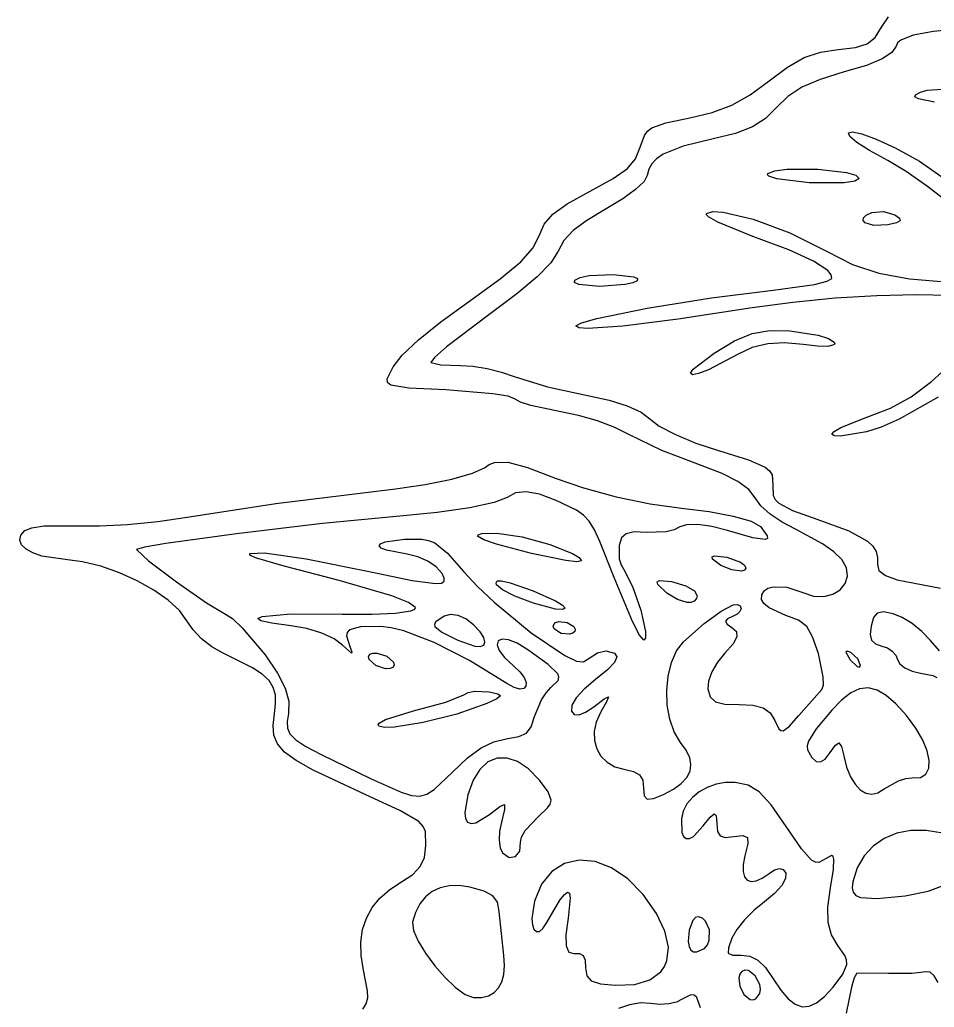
# Model space of a CAD drawing. Extents: x 9 to 1857, y 16 to 982.
# Drawn here: x 1248.8 to 1350.3, y 344.2 to 453.8 of the extents above; entities that cross this region are included whole.
import ezdxf

# ---------------------------------------------------------------- set-up
doc = ezdxf.new("R2010")
doc.units = 0

msp = doc.modelspace()

# ---------------------------------------------------------------- linework, layer by layer
at = {"layer": 'Layer 1'}
for p, q in [((1344.4096, 452.95264), (1345.214341, 454.125562)), ((1343.724514, 451.831476), (1344.4096, 452.95264)), ((1353.4122, 452.82198), (1350.182033, 452.489074)), ((1342.845188, 451.124119), (1343.724514, 451.831476)), ((1346.562623, 451.527469), (1346.198231, 451.211787)), ((1347.922338, 452.063814), (1346.562623, 451.527469)), ((1350.182033, 452.489074), (1347.922338, 452.063814)), ((1337.634728, 450.200023), (1339.607, 450.49124)), ((1339.607, 450.49124), (1341.547417, 450.715672)), ((1341.547417, 450.715672), (1342.845188, 451.124119)), ((1346.0324, 450.86131), (1345.586284, 450.148569)), ((1346.198231, 451.211787), (1346.0324, 450.86131)), ((1333.988047, 448.540209), (1335.8247, 449.578333)), ((1335.8247, 449.578333), (1337.634728, 450.200023)), ((1344.500325, 449.441765), (1342.745403, 448.726313)), ((1345.586284, 450.148569), (1344.500325, 449.441765)), ((1331.9359, 446.99969), (1333.988047, 448.540209)), ((1342.745403, 448.726313), (1340.2924, 447.98763)), ((1337.613633, 447.169095), (1335.574513, 446.296611)), ((1340.2924, 447.98763), (1337.613633, 447.169095)), ((1329.845825, 445.451625), (1331.9359, 446.99969)), ((1335.574513, 446.296611), (1334.012636, 445.285207)), ((1348.747708, 445.758121), (1349.493208, 445.96078)), ((1349.493208, 445.96078), (1351.201387, 446.085756)), ((1327.796475, 444.303774), (1329.845825, 445.451625)), ((1334.012636, 445.285207), (1332.7656, 444.04991)), ((1348.130472, 445.224246), (1348.181, 445.45846)), ((1348.5168, 444.992263), (1348.130472, 445.224246)), ((1348.181, 445.45846), (1348.747708, 445.758121)), ((1348.181, 445.45846), (1348.181, 445.45846)), ((1350.3193, 444.64212), (1348.5168, 444.992263)), ((1325.618238, 443.476906), (1327.796475, 444.303774)), ((1332.7656, 444.04991), (1331.541209, 442.819333)), ((1320.482438, 442.344757), (1323.1415, 442.89179)), ((1323.1415, 442.89179), (1325.618238, 443.476906)), ((1331.541209, 442.819333), (1330.09075, 441.891478)), ((1318.459828, 441.412116), (1318.93645, 441.775778)), ((1318.93645, 441.775778), (1320.482438, 442.344757)), ((1330.09075, 441.891478), (1328.221866, 441.170799)), ((1317.6345, 439.66393), (1318.116238, 440.957839)), ((1318.116238, 440.957839), (1318.459828, 441.412116)), ((1325.7422, 440.56175), (1322.403106, 439.746131)), ((1328.221866, 441.170799), (1325.7422, 440.56175)), ((1340.772588, 441.231669), (1341.21497, 441.331495)), ((1340.924444, 440.836482), (1340.772588, 441.231669)), ((1341.687095, 440.174152), (1340.924444, 440.836482)), ((1341.21497, 441.331495), (1342.235036, 441.107746)), ((1342.235036, 441.107746), (1343.816231, 440.532207)), ((1343.816231, 440.532207), (1345.942, 439.57666)), ((1317.125769, 438.362321), (1317.6345, 439.66393)), ((1322.403106, 439.746131), (1320.18605, 438.86066)), ((1343.077096, 439.272892), (1341.687095, 440.174152)), ((1345.942, 439.57666), (1348.641733, 438.077725)), ((1316.227, 437.28363), (1317.125769, 438.362321)), ((1319.444321, 438.361739), (1318.918344, 437.809364)), ((1320.18605, 438.86066), (1319.444321, 438.361739)), ((1345.111, 438.16092), (1343.077096, 439.272892)), ((1314.643406, 436.167177), (1316.227, 437.28363)), ((1318.918344, 437.809364), (1318.586532, 437.19154)), ((1333.901355, 437.193093), (1337.343612, 437.196625)), ((1337.343612, 437.196625), (1340.550164, 436.828532)), ((1347.145312, 436.960702), (1345.111, 438.16092)), ((1348.641733, 438.077725), (1351.488438, 436.111239)), ((1312.0802, 434.75228), (1314.643406, 436.167177)), ((1318.4273, 436.49627), (1318.060769, 435.819684)), ((1318.586532, 437.19154), (1318.4273, 436.49627)), ((1331.756014, 436.579833), (1331.8188, 436.73046)), ((1331.912425, 436.426663), (1331.756014, 436.579833)), ((1331.8188, 436.73046), (1332.590401, 437.024631)), ((1331.8188, 436.73046), (1331.8188, 436.73046)), ((1332.80765, 436.129724), (1331.912425, 436.426663)), ((1332.590401, 437.024631), (1333.901355, 437.193093)), ((1336.4014, 435.69263), (1332.80765, 436.129724)), ((1340.550164, 436.828532), (1341.566485, 436.532462)), ((1341.9256, 436.17629), (1341.466136, 435.889329)), ((1341.566485, 436.532462), (1341.9256, 436.17629)), ((1349.546016, 435.298571), (1347.145312, 436.960702)), ((1318.060769, 435.819684), (1317.13005, 434.940659)), ((1340.271512, 435.702481), (1336.4014, 435.69263)), ((1341.466136, 435.889329), (1340.271512, 435.702481)), ((1354.65185, 431.263564), (1349.546016, 435.298571)), ((1309.533678, 433.344165), (1312.0802, 434.75228)), ((1315.706206, 433.916739), (1313.8603, 432.80547)), ((1317.13005, 434.940659), (1315.706206, 433.916739)), ((1307.929175, 432.215813), (1309.533678, 433.344165)), ((1306.982684, 431.119534), (1307.929175, 432.215813)), ((1313.8603, 432.80547), (1311.732081, 431.527627)), ((1324.991937, 432.131677), (1324.9994, 432.27626)), ((1325.211942, 431.917251), (1324.991937, 432.131677)), ((1324.9994, 432.27626), (1325.697974, 432.495368)), ((1326.250188, 431.32039), (1325.211942, 431.917251)), ((1325.697974, 432.495368), (1326.855502, 432.445229)), ((1326.855502, 432.445229), (1330.181913, 431.651904)), ((1342.403577, 431.525147), (1342.435994, 431.812956)), ((1342.435994, 431.812956), (1342.735608, 432.105957)), ((1342.735608, 432.105957), (1343.3345, 432.37976)), ((1343.3345, 432.37976), (1344.639362, 432.491081)), ((1343.3345, 432.37976), (1343.3345, 432.37976)), ((1344.639362, 432.491081), (1345.9083, 432.12859)), ((1345.9083, 432.12859), (1346.435425, 431.764517)), ((1346.435425, 431.764517), (1346.5007, 431.486201)), ((1306.4102, 429.80764), (1306.982684, 431.119534)), ((1311.732081, 431.527627), (1310.207575, 430.384778)), ((1330.1304, 429.74532), (1326.250188, 431.32039)), ((1330.181913, 431.651904), (1334.247617, 430.125669)), ((1342.606275, 431.266914), (1342.403577, 431.525147)), ((1343.588694, 430.936727), (1342.606275, 431.266914)), ((1345.1266, 431.01749), (1343.588694, 430.936727)), ((1346.07435, 431.251305), (1345.1266, 431.01749)), ((1346.5007, 431.486201), (1346.07435, 431.251305)), ((1305.725978, 428.421002), (1306.4102, 429.80764)), ((1310.207575, 430.384778), (1309.173831, 429.277602)), ((1334.120491, 428.252473), (1330.1304, 429.74532)), ((1334.247617, 430.125669), (1338.3216, 428.09591)), ((1309.173831, 429.277602), (1308.5179, 428.10678)), ((1304.387175, 426.922163), (1305.725978, 428.421002)), ((1308.5179, 428.10678), (1307.716794, 426.822902)), ((1336.877075, 426.995755), (1334.120491, 428.252473)), ((1338.3216, 428.09591), (1341.214961, 426.625815)), ((1302.101534, 425.038352), (1304.387175, 426.922163)), ((1307.716794, 426.822902), (1306.217625, 425.26188)), ((1338.458297, 425.944229), (1336.877075, 426.995755)), ((1341.214961, 426.625815), (1344.110788, 425.651211)), ((1306.217625, 425.26188), (1303.945394, 423.354741)), ((1310.37, 424.905), (1310.962386, 425.179336)), ((1310.962386, 425.179336), (1311.964562, 425.388575)), ((1311.964562, 425.388575), (1314.638, 425.52979)), ((1314.638, 425.52979), (1316.94675, 425.268307)), ((1316.94675, 425.268307), (1317.355606, 425.055223)), ((1338.826317, 425.485746), (1338.458297, 425.944229)), ((1338.9223, 425.06696), (1338.826317, 425.485746)), ((1344.110788, 425.651211), (1347.514945, 425.045181)), ((1298.5768, 422.4968), (1302.101534, 425.038352)), ((1310.331159, 424.624014), (1310.37, 424.90502)), ((1310.836275, 424.396619), (1310.331159, 424.624014)), ((1310.37, 424.90502), (1310.37, 424.905)), ((1313.1177, 424.19577), (1310.836275, 424.396619)), ((1315.952, 424.395417), (1313.1177, 424.19577)), ((1316.828906, 424.593043), (1315.952, 424.395417)), ((1317.30655, 424.821556), (1316.828906, 424.593043)), ((1317.355606, 425.055223), (1317.30655, 424.821556)), ((1332.4006, 423.78126), (1336.980738, 424.414345)), ((1336.980738, 424.414345), (1338.388342, 424.759304)), ((1338.388342, 424.759304), (1338.9223, 425.06696)), ((1347.514945, 425.045181), (1351.9333, 424.68081)), ((1303.945394, 423.354741), (1300.8251, 421.03251)), ((1325.544458, 422.930033), (1332.4006, 423.78126)), ((1343.905943, 423.155344), (1339.262172, 422.874322)), ((1348.247325, 423.266001), (1343.905943, 423.155344)), ((1352.039511, 423.204792), (1348.247325, 423.266001)), ((1295.520234, 420.268286), (1298.5768, 422.4968)), ((1318.417088, 421.767068), (1325.544458, 422.930033)), ((1334.562821, 422.424434), (1330.0547, 421.80718)), ((1339.262172, 422.874322), (1334.562821, 422.424434)), ((1300.8251, 421.03251), (1296.135375, 417.480906)), ((1312.808148, 420.617335), (1318.417088, 421.767068)), ((1330.0547, 421.80718), (1321.870095, 420.563863)), ((1293.039125, 418.263464), (1295.520234, 420.268286)), ((1310.5073, 419.80581), (1311.132359, 420.148986)), ((1310.82977, 419.602378), (1310.5073, 419.80581)), ((1311.132359, 420.148986), (1312.808148, 420.617335)), ((1315.703638, 419.797393), (1311.825861, 419.535473)), ((1321.870095, 420.563863), (1315.703638, 419.797393)), ((1311.825861, 419.535473), (1310.82977, 419.602378)), ((1328.109725, 418.146812), (1330.066475, 418.961992)), ((1330.066475, 418.961992), (1332.009237, 419.311149)), ((1332.009237, 419.311149), (1334.2349, 419.28293)), ((1334.2349, 419.28293), (1337.396425, 418.78126)), ((1337.396425, 418.78126), (1338.538025, 418.411491)), ((1291.234178, 416.569252), (1293.039125, 418.263464)), ((1296.135375, 417.480906), (1294.788716, 416.30394)), ((1325.8421, 416.77696), (1328.109725, 418.146812)), ((1331.78885, 417.831159), (1330.081862, 417.415101)), ((1333.659112, 417.940412), (1331.78885, 417.831159)), ((1335.7153, 417.74619), (1333.659112, 417.940412)), ((1337.300447, 417.557765), (1335.7153, 417.74619)), ((1338.48035, 417.546165), (1337.300447, 417.557765)), ((1339.141628, 417.702475), (1338.48035, 417.546165)), ((1338.538025, 418.411491), (1339.1709, 418.01778)), ((1339.242351, 417.840811), (1339.141628, 417.702475)), ((1339.1709, 418.01778), (1339.242351, 417.840811)), ((1290.2061, 415.27257), (1291.234178, 416.569252)), ((1323.535252, 415.009783), (1325.8421, 416.77691)), ((1328.5155, 416.68891), (1325.206967, 414.954745)), ((1325.8421, 416.77691), (1325.8421, 416.77696)), ((1330.081862, 417.415101), (1328.5155, 416.68891)), ((1294.788716, 416.30394), (1294.3891, 415.757)), ((1294.3891, 415.757), (1295.5036, 415.48058)), ((1295.5036, 415.48058), (1297.6921, 415.40909)), ((1297.6921, 415.40909), (1299.076434, 415.336375)), ((1299.076434, 415.336375), (1300.66265, 415.083414)), ((1349.972958, 413.650459), (1352.6204, 416.05954)), ((1289.568981, 413.947476), (1290.2061, 415.27257)), ((1300.66265, 415.083414), (1302.255016, 414.690005)), ((1302.255016, 414.690005), (1303.6578, 414.19595)), ((1303.6578, 414.19595), (1307.3466, 413.03661)), ((1323.230319, 414.559052), (1323.535252, 415.009783)), ((1323.435212, 414.398715), (1323.230319, 414.559052)), ((1324.108054, 414.530153), (1323.435212, 414.398715)), ((1325.206967, 414.954745), (1324.108054, 414.530153)), ((1289.603873, 413.530998), (1289.568981, 413.947476)), ((1289.965775, 413.238469), (1289.603873, 413.530998)), ((1291.944731, 412.90497), (1289.965775, 413.238469)), ((1347.702513, 411.94638), (1349.972958, 413.650459)), ((1296.0541, 412.7064), (1291.944731, 412.90497)), ((1301.265913, 412.29433), (1296.0541, 412.7064)), ((1302.981358, 412.003132), (1301.265913, 412.29433)), ((1303.7658, 411.69923), (1302.981358, 412.003132)), ((1307.3466, 413.03661), (1311.9852, 412.0573)), ((1311.9852, 412.0573), (1314.200605, 411.589361)), ((1304.340188, 411.363448), (1303.7658, 411.69923)), ((1305.483825, 410.985483), (1304.340188, 411.363448)), ((1308.816, 410.28819), (1305.483825, 410.985483)), ((1314.200605, 411.589361), (1316.184063, 410.9593)), ((1316.184063, 410.9593), (1317.751514, 410.237199)), ((1345.433886, 410.703738), (1347.702513, 411.94638)), ((1350.6968, 411.898735), (1346.375241, 409.459609)), ((1310.800322, 409.87825), (1308.816, 410.28819)), ((1312.890075, 409.268896), (1310.800322, 409.87825)), ((1317.751514, 410.237199), (1318.7189, 409.49314)), ((1342.7919, 409.67897), (1345.433886, 410.703738)), ((1314.836691, 408.542394), (1312.890075, 409.268896)), ((1318.7189, 409.49314), (1319.758875, 408.686005)), ((1339.890353, 408.532626), (1342.7919, 409.67897)), ((1346.375241, 409.459609), (1344.394181, 408.570444)), ((1316.3916, 407.78101), (1314.836691, 408.542394)), ((1320.0494, 406.001754), (1316.3916, 407.78101)), ((1319.758875, 408.686005), (1321.541725, 407.754704)), ((1321.541725, 407.754704), (1323.817513, 406.814491)), ((1338.916775, 407.790575), (1339.162421, 408.102824)), ((1339.153707, 407.612361), (1338.916775, 407.790575)), ((1339.873509, 407.584662), (1339.153707, 407.612361)), ((1339.162421, 408.102824), (1339.890353, 408.532626)), ((1342.7629, 408.04673), (1339.873509, 407.584662)), ((1344.394181, 408.570444), (1342.7629, 408.04673)), ((1323.817513, 406.814491), (1326.3363, 405.98062)), ((1324.4989, 404.28192), (1320.0494, 406.001754)), ((1326.3363, 405.98062), (1329.675902, 404.951593)), ((1300.3394, 404.07594), (1300.865575, 404.433837)), ((1300.865575, 404.433837), (1301.449256, 404.658669)), ((1301.449256, 404.658669), (1302.941875, 404.686496)), ((1302.941875, 404.686496), (1305.122731, 404.114138)), ((1329.675902, 404.951593), (1331.517613, 404.143314)), ((1296.737925, 402.806601), (1299.035603, 403.45639)), ((1299.035603, 403.45639), (1300.3394, 404.07594)), ((1305.122731, 404.114138), (1308.2973, 402.89631)), ((1326.731103, 403.433665), (1324.4989, 404.28192)), ((1328.466, 402.551596), (1326.731103, 403.433665)), ((1331.517613, 404.143314), (1332.00459, 403.740317)), ((1332.00459, 403.740317), (1332.270492, 403.29454)), ((1332.270492, 403.29454), (1332.3436, 402.14403)), ((1290.4579, 401.72489), (1293.770609, 402.203719)), ((1293.770609, 402.203719), (1296.737925, 402.806601)), ((1308.2973, 402.89631), (1311.334998, 401.836652)), ((1329.690297, 401.64376), (1328.466, 402.551596)), ((1332.3436, 402.14403), (1332.388794, 400.99427)), ((1277.199237, 400.109536), (1290.4579, 401.72489)), ((1303.809355, 401.298745), (1302.8691, 400.78774)), ((1304.975387, 401.414811), (1303.809355, 401.298745)), ((1306.445377, 401.130965), (1304.975387, 401.414811)), ((1308.2975, 400.44223), (1306.445377, 401.130965)), ((1311.334998, 401.836652), (1314.975387, 400.860571)), ((1330.3907, 400.7182), (1329.690297, 401.64376)), ((1267.3461, 398.57345), (1277.199237, 400.109536)), ((1301.437572, 400.215768), (1298.7116, 399.628881)), ((1302.8691, 400.78774), (1301.437572, 400.215768)), ((1310.559936, 399.375791), (1308.2975, 400.44223)), ((1314.975387, 400.860571), (1318.761108, 400.076462)), ((1318.761108, 400.076462), (1322.2348, 399.59272)), ((1331.014955, 399.8517), (1330.3907, 400.7182)), ((1332.388794, 400.99427), (1332.6073, 400.549778)), ((1332.6073, 400.549778), (1333.013475, 400.148973)), ((1333.013475, 400.148973), (1334.560019, 399.348709)), ((1295.082553, 399.096034), (1290.9418, 398.68618)), ((1298.7116, 399.628881), (1295.082553, 399.096034)), ((1311.339157, 398.825196), (1310.559936, 399.375791)), ((1322.2348, 399.59272), (1325.299662, 399.209744)), ((1325.299662, 399.209744), (1327.971975, 398.699973)), ((1332.055487, 398.924866), (1331.014955, 399.8517)), ((1333.388502, 398.032579), (1332.055487, 398.924866)), ((1334.560019, 399.348709), (1337.3708, 398.33405)), ((1257.623358, 397.622514), (1260.737712, 397.789704)), ((1260.737712, 397.789704), (1264.111811, 398.116829)), ((1264.111811, 398.116829), (1267.3461, 398.57345)), ((1282.391148, 397.871952), (1272.815762, 396.74891)), ((1290.9418, 398.68618), (1282.391148, 397.871952)), ((1311.984237, 398.129379), (1311.339157, 398.825196)), ((1312.570569, 397.188108), (1311.984237, 398.129379)), ((1322.780402, 397.758891), (1322.0373, 397.52105)), ((1324.024287, 397.760965), (1322.780402, 397.758891)), ((1325.595605, 397.540709), (1324.024287, 397.760965)), ((1327.971975, 398.699973), (1329.96445, 398.129905)), ((1329.96445, 398.129905), (1330.9898, 397.56604)), ((1334.8902, 397.26972), (1333.388502, 398.032579)), ((1337.3708, 398.33405), (1340.797322, 397.056999)), ((1248.87323, 396.585263), (1249.3248, 397.11755)), ((1249.3248, 397.11755), (1250.099556, 397.419011)), ((1250.099556, 397.419011), (1251.459575, 397.619079)), ((1251.459575, 397.619079), (1255.1683, 397.6457)), ((1255.1683, 397.6457), (1257.623358, 397.622514)), ((1272.815762, 396.74891), (1265.000945, 395.669765)), ((1299.638978, 396.641701), (1300.059075, 396.765185)), ((1300.059075, 396.765185), (1301.7283, 396.82304)), ((1301.7283, 396.82304), (1304.521873, 396.405235)), ((1301.7283, 396.82304), (1301.7283, 396.82304)), ((1313.173545, 395.901155), (1312.570569, 397.188108)), ((1316.097287, 396.760398), (1315.577664, 396.283253)), ((1316.969167, 396.948668), (1316.097287, 396.760398)), ((1318.3015, 396.89979), (1316.969167, 396.948668)), ((1320.504987, 396.97834), (1318.3015, 396.89979)), ((1321.41633, 397.201869), (1320.504987, 396.97834)), ((1322.0373, 397.52105), (1321.41633, 397.201869)), ((1327.321, 397.11156), (1325.595605, 397.540709)), ((1330.121975, 396.312267), (1327.321, 397.11156)), ((1330.9898, 397.56604), (1331.733137, 396.511851)), ((1337.885887, 395.636919), (1334.8902, 397.26972)), ((1340.797322, 397.056999), (1342.850425, 395.941796)), ((1248.766148, 396.050142), (1248.87323, 396.585263)), ((1248.975996, 395.532), (1248.766148, 396.050142)), ((1265.000945, 395.669765), (1262.624157, 395.256877)), ((1288.645825, 395.397461), (1288.792357, 395.628375)), ((1288.792357, 395.628375), (1289.313687, 395.837735)), ((1289.313687, 395.837735), (1291.4883, 396.1472)), ((1291.4883, 396.1472), (1293.398653, 396.165992)), ((1293.398653, 396.165992), (1294.151875, 396.019261)), ((1294.151875, 396.019261), (1294.842975, 395.728608)), ((1294.842975, 395.728608), (1296.256359, 394.596022)), ((1299.5888, 396.4706), (1299.638978, 396.641701)), ((1300.278716, 396.088095), (1299.5888, 396.4706)), ((1301.669998, 395.602116), (1300.278716, 396.088095)), ((1305.582313, 394.55046), (1301.669998, 395.602116)), ((1304.521873, 396.405235), (1307.617913, 395.554984)), ((1314.731, 391.88928), (1313.173545, 395.901155)), ((1315.577664, 396.283253), (1315.3021, 395.46551)), ((1331.518275, 396.103145), (1330.121975, 396.312267)), ((1331.759434, 396.228541), (1331.518275, 396.103145)), ((1331.733137, 396.511851), (1331.759434, 396.228541)), ((1339.138439, 394.728192), (1337.885887, 395.636919)), ((1342.850425, 395.941796), (1343.450392, 395.37794)), ((1249.475212, 395.05065), (1248.975996, 395.532)), ((1250.23624, 394.625907), (1249.475212, 395.05065)), ((1251.23152, 394.277583), (1250.23624, 394.625907)), ((1262.624157, 395.256877), (1261.732, 394.98723)), ((1261.732, 394.98723), (1263.056444, 393.738699)), ((1274.295428, 394.548898), (1275.9328, 394.62955)), ((1274.305407, 394.374442), (1274.295428, 394.548898)), ((1275.9328, 394.62955), (1280.5571, 393.984971)), ((1288.872202, 395.156139), (1288.645825, 395.397461)), ((1289.4696, 394.915557), (1288.872202, 395.156139)), ((1291.7699, 394.4812), (1289.4696, 394.915557)), ((1292.959244, 394.20548), (1291.7699, 394.4812)), ((1296.256359, 394.596022), (1298.0739, 392.52921)), ((1309.377045, 393.777069), (1305.582313, 394.55046)), ((1307.617913, 395.554984), (1310.113445, 394.568845)), ((1310.113445, 394.568845), (1310.853843, 394.117493)), ((1315.3021, 395.46551), (1315.32095, 393.980759)), ((1340.0037, 393.90511), (1339.138439, 394.728192)), ((1343.450392, 395.37794), (1343.813141, 394.774208)), ((1343.813141, 394.774208), (1343.97405, 394.103821)), ((1253.8146, 393.88945), (1251.23152, 394.277583)), ((1255.729111, 393.651659), (1253.8146, 393.88945)), ((1257.762169, 393.14727), (1255.729111, 393.651659)), ((1263.056444, 393.738699), (1266.148825, 391.402884)), ((1274.9206, 394.091148), (1274.305407, 394.374442)), ((1278.124947, 393.139788), (1274.9206, 394.091148)), ((1280.5571, 393.984971), (1287.7413, 392.5373)), ((1294.0707, 393.716169), (1292.959244, 394.20548)), ((1295.001631, 393.070308), (1294.0707, 393.716169)), ((1310.621351, 393.638922), (1309.377045, 393.777069)), ((1311.1055, 393.74338), (1310.621351, 393.638922)), ((1310.853843, 394.117493), (1311.1055, 393.74338)), ((1315.32095, 393.980759), (1315.515962, 393.300393)), ((1325.608591, 394.187764), (1325.891, 394.306775)), ((1325.6613, 393.94878), (1325.608591, 394.187764)), ((1326.588383, 393.225896), (1325.6613, 393.94878)), ((1325.891, 394.306775), (1327.2523, 394.15744)), ((1327.2523, 394.15747), (1328.763263, 393.58952)), ((1327.2523, 394.15744), (1327.2523, 394.15747)), ((1328.763263, 393.58952), (1329.207733, 393.255392)), ((1340.548593, 392.96015), (1340.0037, 393.90511)), ((1343.97405, 394.103821), (1343.9685, 393.34)), ((1259.822198, 392.422313), (1257.762169, 393.14727)), ((1261.817625, 391.522819), (1259.822198, 392.422313)), ((1284.2251, 391.57831), (1278.124947, 393.139788)), ((1287.7413, 392.5373), (1292.32082, 391.568792)), ((1295.6494, 392.32494), (1295.001631, 393.070308)), ((1295.888858, 391.82528), (1295.6494, 392.32494)), ((1298.0739, 392.52921), (1299.568256, 390.899431)), ((1315.515962, 393.300393), (1315.8123, 392.7789)), ((1315.8123, 392.7789), (1316.793937, 390.916171)), ((1327.799238, 392.738734), (1326.588383, 393.225896)), ((1328.864048, 392.604662), (1327.799238, 392.738734)), ((1329.20737, 392.706713), (1328.864048, 392.604662)), ((1329.353, 392.94105), (1329.20737, 392.706713)), ((1329.207733, 393.255392), (1329.353, 392.94105)), ((1340.660637, 392.048332), (1340.548593, 392.96015)), ((1343.9685, 393.34), (1344.145013, 392.66256)), ((1344.145013, 392.66256), (1344.852375, 392.109345)), ((1263.656873, 390.494817), (1261.817625, 391.522819)), ((1266.148825, 391.402884), (1269.498719, 389.073495)), ((1290.056525, 389.864795), (1284.2251, 391.57831)), ((1292.32082, 391.568792), (1294.900062, 391.217684)), ((1294.900062, 391.217684), (1295.56393, 391.270316)), ((1295.56393, 391.270316), (1295.876948, 391.473293)), ((1295.876948, 391.473293), (1295.888858, 391.82528)), ((1301.641679, 391.310378), (1301.7793, 391.51649)), ((1301.688898, 391.073778), (1301.641679, 391.310378)), ((1301.7793, 391.51649), (1302.258435, 391.539463)), ((1301.7793, 391.51649), (1301.7793, 391.51649)), ((1302.258435, 391.539463), (1303.188683, 391.319298)), ((1303.188683, 391.319298), (1305.763913, 390.406484)), ((1316.770187, 387.000224), (1314.731, 391.88928)), ((1319.52095, 391.414096), (1319.778725, 391.573076)), ((1319.6066, 391.12557), (1319.52095, 391.414096)), ((1319.778725, 391.573076), (1321.1252, 391.45869)), ((1321.1252, 391.45869), (1321.1252, 391.45867)), ((1321.1252, 391.45867), (1322.691897, 390.978764)), ((1339.832425, 390.53454), (1340.401395, 391.22226)), ((1340.401395, 391.22226), (1340.660637, 392.048332)), ((1344.852375, 392.109345), (1346.145825, 391.652452)), ((1346.145825, 391.652452), (1348.0806, 391.26398)), ((1348.0806, 391.26398), (1350.961197, 390.731151)), ((1265.248369, 389.384338), (1263.656873, 390.494817)), ((1299.568256, 390.899431), (1301.414027, 389.14845)), ((1302.334913, 390.510926), (1301.688898, 391.073778)), ((1303.711445, 389.831556), (1302.334913, 390.510926)), ((1305.763913, 390.406484), (1308.227786, 389.291902)), ((1316.793937, 390.916171), (1317.6951, 388.268436)), ((1320.594025, 390.174782), (1319.6066, 391.12557)), ((1321.76475, 389.469501), (1320.594025, 390.174782)), ((1322.691897, 390.978764), (1323.653025, 390.43476)), ((1323.653025, 390.43476), (1323.975191, 389.855866)), ((1331.143311, 389.991463), (1331.389006, 390.405276)), ((1331.389006, 390.405276), (1331.81743, 390.699937)), ((1331.81743, 390.699937), (1332.399725, 390.870684)), ((1332.399725, 390.870684), (1333.910506, 390.821387)), ((1333.910506, 390.821387), (1335.6905, 390.21929)), ((1335.6905, 390.21929), (1336.882766, 389.827547)), ((1339.01529, 390.037778), (1339.832425, 390.53454)), ((1266.500536, 388.237413), (1265.248369, 389.384338)), ((1269.498719, 389.073495), (1271.5957, 387.84424)), ((1291.917906, 389.118048), (1290.056525, 389.864795)), ((1292.7054, 388.57599), (1291.917906, 389.118048)), ((1301.414027, 389.14845), (1305.550512, 385.742251)), ((1305.8126, 389.03929), (1303.711445, 389.831556)), ((1308.253513, 388.390453), (1305.8126, 389.03929)), ((1308.227786, 389.291902), (1309.018838, 388.819529)), ((1322.861, 389.128685), (1321.76475, 389.469501)), ((1323.300642, 389.132125), (1322.861, 389.128685)), ((1323.625, 389.27129), (1323.300642, 389.132125)), ((1323.886227, 389.562462), (1323.625, 389.27129)), ((1323.975191, 389.855866), (1323.886227, 389.562462)), ((1331.1092, 389.46326), (1331.143311, 389.991463)), ((1331.365128, 389.014341), (1331.1092, 389.46326)), ((1331.95955, 388.528074), (1331.365128, 389.014341)), ((1336.882766, 389.827547), (1338.01155, 389.784578)), ((1338.01155, 389.784578), (1339.01529, 390.037778)), ((1267.3218, 387.10007), (1266.500536, 388.237413)), ((1287.840309, 387.819951), (1290.470125, 387.9526)), ((1290.470125, 387.9526), (1292.180928, 388.212674)), ((1292.180928, 388.212674), (1292.608163, 388.382939)), ((1292.608163, 388.382939), (1292.7054, 388.57599)), ((1309.009583, 388.337445), (1308.253513, 388.390453)), ((1309.3031, 388.48941), (1309.009583, 388.337445)), ((1309.018838, 388.819529), (1309.3031, 388.48941)), ((1317.6951, 388.268436), (1318.210687, 385.913091)), ((1324.742089, 386.801285), (1326.614887, 388.179281)), ((1326.614887, 388.179281), (1327.973467, 388.845567)), ((1327.973467, 388.845567), (1328.431416, 388.893781)), ((1328.713387, 388.116971), (1328.386302, 387.81773)), ((1328.431416, 388.893781), (1328.7266, 388.74242)), ((1328.83608, 388.437934), (1328.713387, 388.116971)), ((1328.7266, 388.74242), (1328.83608, 388.437934)), ((1333.8095, 387.67784), (1331.95955, 388.528074)), ((1343.940713, 387.956558), (1343.528595, 387.45395)), ((1344.632223, 388.068982), (1343.940713, 387.956558)), ((1345.7324, 387.86325), (1344.632223, 388.068982)), ((1267.999758, 386.095771), (1267.3218, 387.10007)), ((1271.5957, 387.84424), (1272.370078, 387.348137)), ((1272.370078, 387.348137), (1273.458125, 386.329315)), ((1275.211948, 387.355903), (1275.6884, 387.575051)), ((1275.545862, 387.101519), (1275.211948, 387.355903)), ((1276.747095, 386.824918), (1275.545862, 387.101519)), ((1275.6884, 387.575051), (1278.844587, 387.855565)), ((1278.8726, 386.53912), (1276.747095, 386.824918)), ((1278.844587, 387.855565), (1284.5588, 387.83891)), ((1284.5588, 387.83891), (1287.840309, 387.819951)), ((1294.963164, 386.994752), (1294.797358, 386.73406)), ((1295.8744, 387.59741), (1294.963164, 386.994752)), ((1296.595584, 387.797403), (1295.8744, 387.59741)), ((1297.4204, 387.691489), (1296.595584, 387.797403)), ((1298.290366, 387.296935), (1297.4204, 387.691489)), ((1299.147, 386.63101), (1298.290366, 387.296935)), ((1308.033775, 386.698334), (1308.248619, 386.898214)), ((1308.248619, 386.898214), (1308.6189, 387.01213)), ((1308.6189, 387.01213), (1309.5492, 386.909005)), ((1308.6189, 387.01213), (1308.6189, 387.01213)), ((1309.5492, 386.909005), (1310.2794, 386.45167)), ((1317.553836, 385.497614), (1316.770187, 387.000224)), ((1322.4463, 384.7693), (1324.742089, 386.801285)), ((1327.319416, 387.31979), (1327.11775, 387.037851)), ((1327.11775, 387.037851), (1327.276759, 386.720402)), ((1327.8826, 387.57841), (1327.319416, 387.31979)), ((1328.386302, 387.81773), (1327.8826, 387.57841)), ((1335.2122, 387.152439), (1333.8095, 387.67784)), ((1336.12425, 386.457103), (1335.2122, 387.152439)), ((1343.528595, 387.45395), (1343.2666, 386.48913)), ((1346.708645, 387.465151), (1345.7324, 387.86325)), ((1347.809663, 386.775001), (1346.708645, 387.465151)), ((1268.954962, 385.102303), (1267.999758, 386.095771)), ((1273.458125, 386.329315), (1275.9975, 383.31763)), ((1280.625945, 386.227964), (1278.8726, 386.53912)), ((1282.290687, 385.721963), (1280.625945, 386.227964)), ((1283.678811, 385.091127), (1282.290687, 385.721963)), ((1285.101943, 385.80979), (1285.038814, 385.415005)), ((1285.364912, 386.096711), (1285.101943, 385.80979)), ((1286.580455, 386.404799), (1285.364912, 386.096711)), ((1288.8656, 386.45494), (1286.580455, 386.404799)), ((1290.00257, 386.324255), (1288.8656, 386.45494)), ((1291.388362, 385.971405), (1290.00257, 386.324255)), ((1294.75765, 384.666508), (1291.388362, 385.971405)), ((1294.797358, 386.73406), (1294.841762, 386.470299)), ((1294.841762, 386.470299), (1295.612205, 385.843086)), ((1295.612205, 385.843086), (1297.3765, 384.93215)), ((1299.859162, 385.862034), (1299.147, 386.63101)), ((1300.274809, 385.223488), (1299.859162, 385.862034)), ((1305.550512, 385.742251), (1309.264767, 383.229357)), ((1307.990194, 386.440657), (1308.033775, 386.698334)), ((1308.1337, 386.15335), (1307.990194, 386.440657)), ((1308.86395, 385.696025), (1308.1337, 386.15335)), ((1309.7943, 385.59291), (1308.86395, 385.696025)), ((1310.164552, 385.706827), (1309.7943, 385.59291)), ((1310.379413, 385.906708), (1310.164552, 385.706827)), ((1310.2794, 386.45167), (1310.422992, 386.164379)), ((1310.422992, 386.164379), (1310.379413, 385.906708)), ((1318.210687, 385.913091), (1318.228547, 385.18175)), ((1327.276759, 386.720402), (1327.7956, 386.35525)), ((1327.7956, 386.35525), (1328.318144, 385.894493)), ((1328.318144, 385.894493), (1328.375275, 385.308889)), ((1336.781075, 385.316308), (1336.12425, 386.457103)), ((1343.2666, 386.48913), (1343.177189, 385.575945)), ((1348.900498, 385.889816), (1347.809663, 386.775001)), ((1349.8462, 384.90661), (1348.900498, 385.889816)), ((1270.078261, 384.218248), (1268.954962, 385.102303)), ((1284.6023, 384.40547), (1283.678811, 385.091127)), ((1285.038814, 385.415005), (1285.422, 384.24401)), ((1298.675937, 382.674839), (1294.75765, 384.666508)), ((1297.3765, 384.93215), (1299.270328, 384.259648)), ((1297.3765, 384.93215), (1297.3765, 384.93215)), ((1300.408846, 384.729676), (1300.274809, 385.223488)), ((1300.276175, 384.394897), (1300.408846, 384.729676)), ((1301.8843, 384.855359), (1301.766208, 384.429923)), ((1302.313473, 385.046835), (1301.8843, 384.855359)), ((1303.023659, 384.970458), (1302.313473, 385.046835)), ((1303.984791, 384.592334), (1303.023659, 384.970458)), ((1318.0356, 384.92753), (1317.553836, 385.497614)), ((1318.228547, 385.18175), (1318.0356, 384.92753)), ((1321.668886, 383.762899), (1322.4463, 384.7693)), ((1328.375275, 385.308889), (1327.948094, 384.528687)), ((1337.4181, 383.45453), (1336.781075, 385.316308)), ((1343.177189, 385.575945), (1343.329213, 384.937584)), ((1343.329213, 384.937584), (1343.74938, 384.524895)), ((1350.877152, 383.763279), (1349.8462, 384.90661)), ((1271.2605, 383.54219), (1270.078261, 384.218248)), ((1274.586386, 381.876217), (1271.2605, 383.54219)), ((1285.589537, 383.499744), (1284.6023, 384.40547)), ((1285.422, 384.24401), (1285.64727, 383.666183)), ((1285.64727, 383.666183), (1285.589537, 383.499744)), ((1287.6144, 383.37399), (1287.953555, 383.513318)), ((1287.953555, 383.513318), (1288.425113, 383.51833)), ((1288.425113, 383.51833), (1289.5158, 383.15426)), ((1299.270328, 384.259648), (1299.891701, 384.233454)), ((1299.891701, 384.233454), (1300.276175, 384.394897)), ((1301.766208, 384.429923), (1301.989266, 383.804423)), ((1301.989266, 383.804423), (1302.58354, 383.01275)), ((1305.1668, 383.87857), (1303.984791, 384.592334)), ((1307.438798, 382.242652), (1305.1668, 383.87857)), ((1311.3382, 382.52851), (1312.9063, 383.52813)), ((1312.9063, 383.52813), (1313.8324, 383.769305)), ((1313.8324, 383.769305), (1314.7933, 383.51083)), ((1314.7933, 383.51083), (1315.047209, 383.097542)), ((1321.096697, 382.46477), (1321.668886, 383.762899)), ((1327.948094, 384.528687), (1327.0177, 383.48414)), ((1340.617917, 383.713879), (1340.472663, 383.627074)), ((1340.472663, 383.627074), (1340.9403, 382.77266)), ((1341.0143, 383.55646), (1340.617917, 383.713879)), ((1341.800862, 382.886481), (1341.0143, 383.55646)), ((1343.74938, 384.524895), (1344.4644, 384.28873)), ((1344.4644, 384.28873), (1345.082092, 384.081019)), ((1345.082092, 384.081019), (1345.612738, 383.732536)), ((1345.612738, 383.732536), (1345.999814, 383.29188)), ((1275.9975, 383.31763), (1277.38283, 381.289709)), ((1287.478767, 383.120072), (1287.6144, 383.37399)), ((1287.561488, 382.803049), (1287.478767, 383.120072)), ((1288.293, 382.14147), (1287.561488, 382.803049)), ((1287.6144, 383.37399), (1287.6144, 383.37399)), ((1289.5158, 383.15426), (1290.247313, 382.492681)), ((1290.247313, 382.492681), (1290.330033, 382.175658)), ((1302.8457, 380.13099), (1298.675937, 382.674839)), ((1302.58354, 383.01275), (1303.5791, 382.0888)), ((1309.264767, 383.229357), (1310.582748, 382.595006)), ((1310.582748, 382.595006), (1311.3382, 382.52851)), ((1314.786975, 382.479149), (1314.001103, 381.639526)), ((1315.047209, 383.097542), (1314.786975, 382.479149)), ((1320.732366, 380.96521), (1321.096697, 382.46477)), ((1326.219866, 382.515301), (1325.603025, 381.448001)), ((1327.0177, 383.48414), (1326.219866, 382.515301)), ((1337.964387, 380.869733), (1337.4181, 383.45453)), ((1340.9403, 382.77266), (1341.717962, 382.00958)), ((1342.0847, 382.15), (1341.800862, 382.886481)), ((1345.999814, 383.29188), (1346.1868, 382.80765)), ((1346.1868, 382.80765), (1346.440908, 382.31914)), ((1275.675768, 381.157136), (1274.586386, 381.876217)), ((1289.383688, 381.7774), (1288.293, 382.14147)), ((1289.855245, 381.782412), (1289.383688, 381.7774)), ((1290.1944, 381.92174), (1289.855245, 381.782412)), ((1290.330033, 382.175658), (1290.1944, 381.92174)), ((1303.5791, 382.0888), (1304.294748, 381.412963)), ((1304.294748, 381.412963), (1304.752533, 380.787686)), ((1308.487462, 381.222848), (1307.438798, 382.242652)), ((1314.001103, 381.639526), (1312.6781, 380.56255)), ((1325.603025, 381.448001), (1325.228247, 380.411783)), ((1341.717962, 382.00958), (1341.971348, 381.956624)), ((1341.971348, 381.956624), (1342.0844, 382.14998)), ((1342.0844, 382.14998), (1342.0847, 382.15)), ((1346.440908, 382.31914), (1347.010513, 381.866842)), ((1347.010513, 381.866842), (1347.811286, 381.501128)), ((1347.811286, 381.501128), (1348.7589, 381.27237)), ((1276.437537, 380.449743), (1275.675768, 381.157136)), ((1276.912765, 379.705847), (1276.437537, 380.449743)), ((1277.38283, 381.289709), (1278.245512, 379.612675)), ((1304.752533, 380.787686), (1304.966054, 380.249276)), ((1304.966054, 380.249276), (1304.948912, 379.83404)), ((1307.7357, 379.6946), (1308.51802, 380.484912)), ((1308.617178, 380.839536), (1308.487462, 381.222848)), ((1308.51802, 380.484912), (1308.617178, 380.839536)), ((1312.6781, 380.56255), (1311.40865, 379.506442)), ((1320.578525, 379.354519), (1320.732366, 380.96521)), ((1325.228247, 380.411783), (1325.1566, 379.53619)), ((1337.980305, 379.959006), (1337.964387, 380.869733)), ((1348.7589, 381.27237), (1350.113688, 381.005641)), ((1350.113688, 381.005641), (1350.547601, 380.802668)), ((1277.14252, 378.877262), (1276.912765, 379.705847)), ((1278.245512, 379.612675), (1278.634739, 378.163724)), ((1298.554625, 379.119666), (1299.242875, 379.267055)), ((1299.242875, 379.267055), (1300.8611, 379.21803)), ((1300.8611, 379.21803), (1301.826475, 378.994509)), ((1303.649501, 379.690453), (1302.8457, 380.13099)), ((1304.277036, 379.518321), (1303.649501, 379.690453)), ((1304.714706, 379.578286), (1304.277036, 379.518321)), ((1304.948912, 379.83404), (1304.714706, 379.578286)), ((1307.19518, 379.111404), (1307.7357, 379.6946)), ((1311.40865, 379.506442), (1310.5166, 378.545349)), ((1320.637806, 377.722994), (1320.578525, 379.354519)), ((1325.1566, 379.53619), (1325.416919, 378.638854)), ((1335.2328, 376.56899), (1337.8077, 379.47676)), ((1337.8077, 379.47676), (1337.980305, 379.959006)), ((1341.988136, 379.538365), (1341.006891, 379.091996)), ((1342.953975, 379.640855), (1341.988136, 379.538365)), ((1343.930305, 379.397587), (1342.953975, 379.640855)), ((1344.943022, 378.806684), (1343.930305, 379.397587)), ((1277.167875, 377.915799), (1277.14252, 378.877262)), ((1278.634739, 378.163724), (1278.5997, 376.82005)), ((1292.4629, 377.08551), (1296.068688, 378.054886)), ((1296.068688, 378.054886), (1298.0691, 378.87277)), ((1298.0691, 378.87277), (1298.554625, 379.119666)), ((1301.712275, 378.422341), (1300.5991, 377.90555)), ((1302.1158, 378.757304), (1301.712275, 378.422341)), ((1301.826475, 378.994509), (1302.1158, 378.757304)), ((1305.9186, 376.47178), (1306.672387, 378.309368)), ((1306.672387, 378.309368), (1307.19518, 379.111404)), ((1310.5166, 378.545349), (1310.035475, 377.722824)), ((1312.4776, 377.54549), (1313.64637, 378.440757)), ((1313.950773, 378.183141), (1313.2269, 376.91136)), ((1313.64637, 378.440757), (1314.114012, 378.673124)), ((1314.114012, 378.673124), (1313.950773, 378.183141)), ((1325.416919, 378.638854), (1325.9931, 378.093178)), ((1325.9931, 378.093178), (1327.015606, 377.833435)), ((1339.984344, 378.303625), (1338.8946, 377.17513)), ((1341.006891, 379.091996), (1339.984344, 378.303625)), ((1346.018021, 377.866267), (1344.943022, 378.806684)), ((1277.0299, 376.77327), (1277.167875, 377.915799)), ((1289.376388, 376.146503), (1292.4629, 377.08554)), ((1292.4629, 377.08554), (1292.4629, 377.08551)), ((1300.5991, 377.90555), (1297.276363, 376.740661)), ((1310.035475, 377.722824), (1309.9988, 377.08242)), ((1309.9988, 377.08242), (1310.314956, 376.700739)), ((1310.846025, 376.653033), (1311.573181, 376.935788)), ((1311.573181, 376.935788), (1312.4776, 377.54549)), ((1320.912841, 376.160934), (1320.637806, 377.722994)), ((1327.015606, 377.833435), (1328.6149, 377.7939)), ((1328.6149, 377.7939), (1330.153823, 377.734689)), ((1330.153823, 377.734689), (1331.275662, 377.445164)), ((1331.275662, 377.445164), (1332.05657, 376.891584)), ((1338.8946, 377.17513), (1337.179464, 375.114311)), ((1347.1812, 376.57446), (1346.018021, 377.866267)), ((1276.88385, 375.48693), (1277.0299, 376.77327)), ((1278.5997, 376.82005), (1278.464722, 375.92379)), ((1278.464722, 375.92379), (1278.480998, 375.194692)), ((1288.64548, 375.722138), (1289.376388, 376.146503)), ((1297.276363, 376.740661), (1293.5598, 375.806819)), ((1305.55092, 375.328182), (1305.9186, 376.47178)), ((1310.314956, 376.700739), (1310.846025, 376.653033)), ((1312.752824, 375.860391), (1312.536197, 374.815204)), ((1313.2269, 376.91136), (1312.752824, 375.860391)), ((1321.406261, 374.758636), (1320.912841, 376.160934)), ((1332.05657, 376.891584), (1332.5727, 376.04021)), ((1332.5727, 376.04021), (1333.027617, 375.121347)), ((1334.179214, 375.350269), (1335.2328, 376.56899)), ((1348.220479, 375.18366), (1347.1812, 376.57446)), ((1276.968316, 374.40059), (1276.88385, 375.48693)), ((1278.480998, 375.194692), (1278.756323, 374.54771)), ((1288.538226, 375.545419), (1288.64548, 375.722138)), ((1288.6241, 375.40155), (1288.538226, 375.545419)), ((1289.258433, 375.259965), (1288.6241, 375.40155)), ((1290.369138, 375.296342), (1289.258433, 375.259965)), ((1293.5598, 375.806819), (1290.369138, 375.296342)), ((1305.024737, 374.631656), (1305.55092, 375.328182)), ((1312.536197, 374.815204), (1312.562584, 373.810641)), ((1322.1207, 373.6064), (1321.406261, 374.758636)), ((1333.027617, 375.121347), (1333.251836, 374.913596)), ((1333.251836, 374.913596), (1333.503637, 374.879544)), ((1333.503637, 374.879544), (1334.179214, 375.350269)), ((1337.179464, 375.114311), (1336.321063, 373.746426)), ((1348.993816, 373.865003), (1348.220479, 375.18366)), ((1277.369042, 373.438151), (1276.968316, 374.40059)), ((1278.756323, 374.54771), (1279.398487, 373.897795)), ((1279.398487, 373.897795), (1280.515285, 373.159899)), ((1299.973662, 372.986106), (1301.372642, 373.677637)), ((1301.372642, 373.677637), (1302.7622, 374.00603)), ((1302.7622, 374.00603), (1304.156386, 374.238755)), ((1304.156386, 374.238755), (1305.024737, 374.631656)), ((1312.562584, 373.810641), (1312.81755, 372.881545)), ((1336.321063, 373.746426), (1336.174609, 373.230818)), ((1349.497494, 372.657447), (1348.993816, 373.865003)), ((1278.171775, 372.523516), (1277.369042, 373.438151)), ((1280.515285, 373.159899), (1282.214508, 372.248975)), ((1298.477652, 371.876955), (1299.973662, 372.986106)), ((1312.81755, 372.881545), (1313.28666, 372.062759)), ((1322.750339, 372.728517), (1322.1207, 373.6064)), ((1323.135709, 371.905387), (1322.750339, 372.728517)), ((1336.174609, 373.230818), (1336.196105, 372.778623)), ((1336.196105, 372.778623), (1336.6813, 371.91805)), ((1338.712, 372.4792), (1339.302934, 373.310336)), ((1339.302934, 373.310336), (1339.690375, 373.539264)), ((1339.690375, 373.539264), (1339.966853, 373.1426)), ((1339.966853, 373.1426), (1340.2249, 372.09696)), ((1349.7278, 371.59995), (1349.497494, 372.657447)), ((1279.462261, 371.580586), (1278.171775, 372.523516)), ((1281.326247, 370.533262), (1279.462261, 371.580586)), ((1282.214508, 372.248975), (1287.7914, 369.56785)), ((1296.797, 370.2957), (1298.477652, 371.876955)), ((1301.760838, 371.849194), (1300.742, 371.428227)), ((1302.868096, 371.864138), (1301.760838, 371.849194)), ((1304.036255, 371.467419), (1302.868096, 371.864138)), ((1305.237796, 370.653393), (1304.036255, 371.467419)), ((1313.28666, 372.062759), (1313.955478, 371.389126)), ((1323.275094, 371.131777), (1323.135709, 371.905387)), ((1336.6813, 371.91805), (1337.17577, 371.482937)), ((1337.17577, 371.482937), (1337.655288, 371.424857)), ((1337.655288, 371.424857), (1338.155486, 371.753662)), ((1338.155486, 371.753662), (1338.712, 372.4792)), ((1338.712, 372.4792), (1338.712, 372.4792)), ((1340.2249, 372.09696), (1340.552383, 370.844761)), ((1349.681018, 370.73147), (1349.7278, 371.59995)), ((1287.1177, 367.82104), (1281.326247, 370.533262)), ((1299.839102, 370.60688), (1299.079662, 369.390793)), ((1300.742, 371.428227), (1299.839102, 370.60688)), ((1306.4452, 369.41642), (1305.237796, 370.653393)), ((1313.955478, 371.389126), (1314.80957, 370.895489)), ((1314.80957, 370.895489), (1315.8345, 370.61669)), ((1315.8345, 370.61669), (1316.90902, 370.384229)), ((1316.90902, 370.384229), (1317.574613, 370.011958)), ((1322.809034, 369.71218), (1323.166775, 370.402453)), ((1323.166775, 370.402453), (1323.275094, 371.131777)), ((1340.552383, 370.844761), (1340.976755, 369.794905)), ((1349.353434, 370.090964), (1349.681018, 370.73147)), ((1287.7914, 369.56785), (1291.117606, 368.073697)), ((1294.776131, 368.369386), (1296.797, 370.2957)), ((1299.079662, 369.390793), (1298.4912, 367.78561)), ((1307.427833, 368.106641), (1306.4452, 369.41642)), ((1317.574613, 370.011958), (1317.913373, 369.421192)), ((1317.913373, 369.421192), (1318.0074, 368.53325)), ((1322.200153, 369.055724), (1322.809034, 369.71218)), ((1340.976755, 369.794905), (1341.482828, 368.959786)), ((1344.7071, 368.43907), (1346.300937, 369.352295)), ((1346.300937, 369.352295), (1347.129127, 369.597842)), ((1347.129127, 369.597842), (1347.841, 369.64971)), ((1347.841, 369.64971), (1348.741333, 369.717392)), ((1348.741333, 369.717392), (1349.353434, 370.090964)), ((1293.9719, 367.863641), (1294.776131, 368.369386)), ((1318.0074, 368.53325), (1318.094767, 367.679275)), ((1320.2221, 367.82333), (1321.338414, 368.427853)), ((1321.338414, 368.427853), (1322.200153, 369.055724)), ((1325.087685, 368.609562), (1324.199212, 368.116814)), ((1326.070052, 368.958256), (1325.087685, 368.609562)), ((1327.115271, 369.142064), (1326.070052, 368.958256)), ((1328.1923, 369.14015), (1327.115271, 369.142064)), ((1329.639084, 368.850994), (1328.1923, 369.14015)), ((1330.85965, 368.118728), (1329.639084, 368.850994)), ((1341.482828, 368.959786), (1342.055412, 368.351799)), ((1342.055412, 368.351799), (1342.679321, 367.983339)), ((1344.020353, 368.01458), (1344.7071, 368.43907)), ((1291.04187, 366.022966), (1287.1177, 367.82104)), ((1291.117606, 368.073697), (1292.248172, 367.724326)), ((1292.248172, 367.724326), (1293.164425, 367.651464)), ((1293.164425, 367.651464), (1293.9719, 367.863641)), ((1298.4912, 367.78561), (1298.15662, 365.805387)), ((1307.737388, 367.173288), (1307.427833, 368.106641)), ((1307.63667, 366.762644), (1307.737388, 367.173288)), ((1318.094767, 367.679275), (1318.424937, 367.298026)), ((1318.424937, 367.298026), (1319.100014, 367.356909)), ((1319.100014, 367.356909), (1320.2221, 367.82333)), ((1323.435676, 367.500846), (1322.828117, 366.782492)), ((1324.199212, 368.116814), (1323.435676, 367.500846)), ((1332.162791, 366.677407), (1330.85965, 368.118728)), ((1342.679321, 367.983339), (1343.339364, 367.866801)), ((1343.339364, 367.866801), (1344.020353, 368.01458)), ((1293.068887, 364.820235), (1291.04187, 366.022966)), ((1300.92, 365.615), (1302.055425, 366.489812)), ((1302.055425, 366.489812), (1302.57015, 366.692133)), ((1302.5868, 366.141607), (1302.228, 364.75788)), ((1302.57015, 366.692133), (1302.5868, 366.141607)), ((1306.2977, 365.34624), (1307.363973, 366.343955)), ((1307.363973, 366.343955), (1307.63667, 366.762644)), ((1322.407578, 365.982585), (1322.2051, 365.12196)), ((1322.828117, 366.782492), (1322.407578, 365.982585)), ((1333.8573, 364.26109), (1332.162791, 366.677407)), ((1298.15662, 365.805387), (1298.234979, 365.165591)), ((1298.234979, 365.165591), (1298.471663, 364.76418)), ((1299.403673, 364.691036), (1300.92, 365.615)), ((1300.92, 365.615), (1300.92, 365.615)), ((1304.867625, 363.810388), (1306.2977, 365.34624)), ((1322.2051, 365.12196), (1322.25763, 363.594785)), ((1324.6301, 364.32421), (1325.406764, 365.318315)), ((1325.406764, 365.318315), (1325.863112, 365.685656)), ((1325.863112, 365.685656), (1326.078355, 365.440661)), ((1326.078355, 365.440661), (1326.1317, 364.59776)), ((1293.56074, 364.282898), (1293.068887, 364.820235)), ((1293.806036, 363.703326), (1293.56074, 364.282898)), ((1298.471663, 364.76418), (1298.862588, 364.604785)), ((1298.862588, 364.604785), (1299.403673, 364.691036)), ((1302.228, 364.75788), (1302.030139, 363.734829)), ((1304.466678, 363.097908), (1304.867625, 363.810388)), ((1323.547239, 363.170532), (1324.6301, 364.32421)), ((1326.1317, 364.59776), (1326.211083, 363.726861)), ((1335.555562, 361.801678), (1333.8573, 364.26109)), ((1347.679637, 363.819446), (1346.108252, 363.522029)), ((1349.390317, 363.822862), (1347.679637, 363.819446)), ((1351.2145, 363.5183), (1349.390317, 363.822862)), ((1293.8606, 362.16272), (1293.806036, 363.703326)), ((1302.030139, 363.734829), (1301.989788, 362.750135)), ((1301.989788, 362.750135), (1302.102492, 361.915823)), ((1304.3599, 362.54494), (1304.466678, 363.097908)), ((1322.25763, 363.594785), (1322.446421, 363.155202)), ((1322.446421, 363.155202), (1322.730712, 362.93585)), ((1322.730712, 362.93585), (1323.100865, 362.939903)), ((1323.100865, 362.939903), (1323.547239, 363.170532)), ((1326.211083, 363.726861), (1326.500662, 363.234554)), ((1326.500662, 363.234554), (1327.077586, 363.061962)), ((1327.077586, 363.061962), (1328.019, 363.15021)), ((1328.019, 363.15021), (1329.04662, 363.270998)), ((1329.04662, 363.270998), (1329.531287, 363.06264)), ((1329.531287, 363.06264), (1329.567211, 362.360325)), ((1344.70195, 362.94459), (1343.486523, 362.101107)), ((1346.108252, 363.522029), (1344.70195, 362.94459)), ((1293.680987, 360.845907), (1293.8606, 362.16272)), ((1302.102492, 361.915823), (1302.3638, 361.34392)), ((1304.272152, 361.535921), (1304.3599, 362.54494)), ((1329.567211, 362.360325), (1329.2486, 360.99924)), ((1336.6617, 360.549207), (1335.555562, 361.801678)), ((1343.486523, 362.101107), (1342.487763, 361.005559)), ((1293.222075, 359.811629), (1293.680987, 360.845907)), ((1302.3638, 361.34392), (1303.102755, 360.832322)), ((1303.102755, 360.832322), (1303.795988, 360.930685)), ((1303.795988, 360.930685), (1304.272152, 361.535921)), ((1310.872362, 360.527101), (1309.245865, 360.160942)), ((1312.63139, 360.369633), (1310.872362, 360.527101)), ((1329.2486, 360.99924), (1329.062313, 360.040494)), ((1337.08455, 360.302002), (1336.6617, 360.549207)), ((1338.273, 360.72336), (1337.469562, 360.268246)), ((1338.865555, 361.033245), (1338.273, 360.72336)), ((1339.040118, 360.933452), (1338.865555, 361.033245)), ((1339.135712, 360.649304), (1339.040118, 360.933452)), ((1339.096514, 359.484348), (1339.135712, 360.649304)), ((1342.487763, 361.005559), (1341.731458, 359.671924)), ((1292.40665, 358.944681), (1293.222075, 359.811629)), ((1309.245865, 360.160942), (1307.824442, 359.275628)), ((1314.450402, 359.684067), (1312.63139, 360.369633)), ((1316.256853, 358.46593), (1314.450402, 359.684067)), ((1329.062313, 360.040494), (1329.052302, 359.267174)), ((1331.9378, 359.06549), (1332.549048, 359.461605)), ((1332.549048, 359.461605), (1333.090012, 359.601413)), ((1333.090012, 359.601413), (1333.51917, 359.483959)), ((1333.51917, 359.483959), (1333.795, 359.10829)), ((1337.469562, 360.268246), (1337.08455, 360.302002)), ((1338.761, 357.45119), (1339.096514, 359.484348)), ((1341.731458, 359.671924), (1341.2434, 358.11418)), ((1291.1575, 358.12986), (1292.40665, 358.944681)), ((1307.824442, 359.275628), (1306.680639, 357.87563)), ((1317.9782, 356.71075), (1316.256853, 358.46593)), ((1329.052302, 359.267174), (1329.205061, 358.689)), ((1329.205061, 358.689), (1329.507087, 358.31569)), ((1329.507087, 358.31569), (1329.944878, 358.156965)), ((1330.50493, 358.222543), (1331.173738, 358.522145)), ((1331.173738, 358.522145), (1331.9378, 359.06549)), ((1333.771089, 358.491027), (1333.341887, 357.719883)), ((1333.795, 359.10829), (1333.771089, 358.491027)), ((1288.746522, 356.330059), (1289.838488, 357.282905)), ((1289.838488, 357.282905), (1291.1575, 358.12986)), ((1295.446778, 357.461514), (1294.55585, 357.044755)), ((1296.448537, 357.688497), (1295.446778, 357.461514)), ((1297.547141, 357.717137), (1296.448537, 357.688497)), ((1298.7286, 357.53887), (1297.547141, 357.717137)), ((1300.323525, 357.090364), (1298.7286, 357.53887)), ((1306.680639, 357.87563), (1305.887, 355.96542)), ((1329.944878, 358.156965), (1330.50493, 358.222543)), ((1333.341887, 357.719883), (1332.546742, 356.847642)), ((1338.464395, 355.326386), (1338.761, 357.45119)), ((1341.2434, 358.11418), (1341.173205, 357.480302)), ((1341.173205, 357.480302), (1341.274547, 356.987705)), ((1349.613884, 357.09799), (1351.678619, 357.865822)), ((1287.881145, 355.270261), (1288.746522, 356.330059)), ((1293.789741, 356.446784), (1293.162437, 355.676168)), ((1294.55585, 357.044755), (1293.789741, 356.446784)), ((1301.29835, 356.575829), (1300.323525, 357.090364)), ((1301.803, 355.871647), (1301.29835, 356.575829)), ((1308.718686, 356.080732), (1309.22078, 356.730263)), ((1309.22078, 356.730263), (1309.580562, 356.987812)), ((1309.580562, 356.987812), (1309.800175, 356.853839)), ((1309.881758, 356.328799), (1309.6394, 354.10735)), ((1309.800175, 356.853839), (1309.881758, 356.328799)), ((1319.464918, 354.602167), (1317.9782, 356.71075)), ((1332.546742, 356.847642), (1331.425, 355.92709)), ((1341.274547, 356.987705), (1341.575553, 356.628996)), ((1341.575553, 356.628996), (1342.10435, 356.396782)), ((1342.10435, 356.396782), (1343.957828, 356.282264)), ((1343.957828, 356.282264), (1347.06, 356.585)), ((1347.06, 356.585), (1349.613884, 357.09799)), ((1347.06, 356.585), (1347.06, 356.585)), ((1287.2419, 354.102451), (1287.881145, 355.270261)), ((1293.162437, 355.676168), (1292.687928, 354.741471)), ((1301.9874, 354.8542), (1301.803, 355.871647)), ((1305.887, 355.96542), (1305.605022, 354.070509)), ((1307.279, 353.6039), (1308.718686, 356.080732)), ((1331.425, 355.92709), (1330.2765, 354.978414)), ((1338.492887, 353.623316), (1338.464395, 355.326386)), ((1286.82833, 352.825569), (1287.2419, 354.102451)), ((1292.687928, 354.741471), (1292.3802, 353.65126)), ((1302.4981, 349.94422), (1301.9874, 354.8542)), ((1305.605022, 354.070509), (1305.668796, 353.368773)), ((1309.6394, 354.10735), (1309.401005, 352.261363)), ((1320.388102, 352.646873), (1319.464918, 354.602167)), ((1323.786627, 354.155832), (1323.494731, 353.835424)), ((1324.1156, 354.25421), (1323.786627, 354.155832)), ((1324.547599, 354.105638), (1324.1156, 354.25421)), ((1324.897486, 353.779706), (1324.547599, 354.105638)), ((1330.2765, 354.978414), (1329.212525, 353.899184)), ((1286.639978, 351.438555), (1286.82833, 352.825569)), ((1292.3802, 353.65126), (1292.477583, 352.737492)), ((1305.668796, 353.368773), (1305.843825, 352.87373)), ((1305.843825, 352.87373), (1306.11117, 352.617542)), ((1306.451891, 352.632368), (1306.847047, 352.950371)), ((1306.847047, 352.950371), (1307.2777, 353.60371)), ((1307.2777, 353.60371), (1307.279, 353.6039)), ((1323.494731, 353.835424), (1323.075725, 352.763861)), ((1325.315462, 352.784446), (1324.897486, 353.779706)), ((1329.212525, 353.899184), (1328.351612, 352.822187)), ((1338.859311, 352.24178), (1338.492887, 353.623316)), ((1292.477583, 352.737492), (1292.982453, 351.547066)), ((1306.11117, 352.617542), (1306.451891, 352.632368)), ((1309.401005, 352.261363), (1309.420863, 351.015787)), ((1320.761631, 350.889806), (1320.388102, 352.646873)), ((1323.075725, 352.763861), (1322.965681, 351.510215)), ((1325.298608, 351.645803), (1325.315462, 352.784446)), ((1327.8123, 351.88021), (1327.421425, 350.796416)), ((1328.351612, 352.822187), (1327.8123, 351.88021)), ((1339.5765, 351.08158), (1338.859311, 352.24178)), ((1286.676387, 349.940349), (1286.639978, 351.438555)), ((1292.982453, 351.547066), (1293.797865, 350.199738)), ((1309.420863, 351.015787), (1309.704664, 350.33381)), ((1320.599387, 349.375901), (1320.761631, 350.889806)), ((1322.965681, 351.510215), (1323.059989, 350.962203)), ((1323.059989, 350.962203), (1323.2717, 350.54518)), ((1323.92635, 350.345879), (1324.776, 350.7412)), ((1324.776, 350.74115), (1325.104956, 351.140642)), ((1324.776, 350.7412), (1324.776, 350.74115)), ((1325.104956, 351.140642), (1325.298608, 351.645803)), ((1327.421425, 350.796416), (1327.41845, 350.205193)), ((1340.36778, 349.947176), (1339.5765, 351.08158)), ((1286.9371, 348.32989), (1286.676387, 349.940349)), ((1293.797865, 350.199738), (1294.826875, 348.815264)), ((1302.577481, 348.828006), (1302.4981, 349.94422)), ((1309.704664, 350.33381), (1310.2581, 350.17862)), ((1310.2581, 350.17862), (1310.901358, 350.187967)), ((1310.901358, 350.187967), (1311.304962, 349.963694)), ((1311.304962, 349.963694), (1311.513811, 349.451869)), ((1323.2717, 350.54518), (1323.549975, 350.367988)), ((1323.549975, 350.367988), (1323.92635, 350.345879)), ((1327.41845, 350.205193), (1327.8753, 349.97662)), ((1327.8753, 349.97662), (1328.8639, 349.98078)), ((1328.8639, 349.98078), (1329.814072, 349.88145)), ((1329.814072, 349.88145), (1330.68615, 349.438073)), ((1340.541892, 349.456826), (1340.36778, 349.947176)), ((1294.826875, 348.815264), (1295.972538, 347.513397)), ((1302.505381, 347.852625), (1302.577481, 348.828006)), ((1311.513811, 349.451869), (1311.5728, 348.59856)), ((1311.5728, 348.59856), (1311.709486, 347.708556)), ((1319.915252, 348.150097), (1320.321689, 348.724178)), ((1320.321689, 348.724178), (1320.599387, 349.375901)), ((1330.68615, 349.438073), (1331.528603, 348.614816)), ((1331.528603, 348.614816), (1332.3899, 347.37585)), ((1340.132827, 347.89766), (1340.563287, 348.973764)), ((1340.563287, 348.973764), (1340.541892, 349.456826)), ((1287.373714, 346.037447), (1286.9371, 348.32989)), ((1295.972538, 347.513397), (1297.137909, 346.413895)), ((1302.286234, 347.024205), (1302.505381, 347.852625)), ((1311.709486, 347.708556), (1312.212088, 347.141729)), ((1318.723105, 347.257329), (1319.915252, 348.150097)), ((1328.689157, 347.886102), (1328.584072, 347.486992)), ((1328.584072, 347.486992), (1328.68935, 346.53819)), ((1328.914, 348.18646), (1328.689157, 347.886102)), ((1329.262131, 348.333489), (1328.914, 348.18646)), ((1329.647239, 348.272379), (1329.262131, 348.333489)), ((1330.399912, 347.682164), (1329.647239, 348.272379)), ((1330.91508, 346.72867), (1330.399912, 347.682164)), ((1332.3899, 347.37585), (1332.3901, 347.37591)), ((1332.3901, 347.37591), (1333.243847, 346.09359)), ((1339.0462, 346.45518), (1340.132827, 347.89766)), ((1341.397156, 347.475547), (1341.07907, 346.45394)), ((1341.6966, 348.00585), (1341.397156, 347.475547)), ((1345.1871, 347.97065), (1341.6966, 348.00585)), ((1347.784287, 347.940866), (1345.1871, 347.97065)), ((1349.38, 348.12841), (1347.784287, 347.940866)), ((1349.814334, 348.099925), (1349.38, 348.12841)), ((1350.26425, 347.70023), (1349.814334, 348.099925)), ((1350.714841, 346.948395), (1350.26425, 347.70023)), ((1297.137909, 346.413895), (1298.226045, 345.63651)), ((1301.424538, 345.83276), (1301.924475, 346.348874)), ((1301.924475, 346.348874), (1302.286234, 347.024205)), ((1312.212088, 347.141729), (1313.21942, 346.816339)), ((1313.21942, 346.816339), (1314.8703, 346.65065)), ((1314.8703, 346.65065), (1317.036827, 346.742534)), ((1317.036827, 346.742534), (1318.723105, 347.257329)), ((1328.68935, 346.53819), (1329.142178, 345.631411)), ((1331.003304, 346.21346), (1330.91508, 346.72867)), ((1338.097199, 345.42224), (1339.0462, 346.45518)), ((1341.07907, 346.45394), (1340.486712, 343.552178)), ((1287.221587, 344.579671), (1287.386662, 345.240161)), ((1287.386662, 345.240161), (1287.373714, 346.037447)), ((1298.226045, 345.63651), (1299.14, 345.301)), ((1299.14, 345.301), (1300.027866, 345.302695)), ((1299.14, 345.301), (1299.14, 345.301)), ((1300.027866, 345.302695), (1300.790856, 345.48199)), ((1300.790856, 345.48199), (1301.424538, 345.83276)), ((1323.253128, 345.603839), (1322.294, 345.09533)), ((1323.627318, 345.552374), (1323.253128, 345.603839)), ((1323.932975, 345.294804), (1323.627318, 345.552374)), ((1324.343834, 344.154474), (1323.932975, 345.294804)), ((1329.142178, 345.631411), (1329.8549, 345.05801)), ((1330.485312, 345.134809), (1330.9358, 345.72475)), ((1330.9358, 345.72475), (1331.003304, 346.21346)), ((1330.9358, 345.72475), (1330.9358, 345.72475)), ((1333.243847, 346.09359), (1334.051748, 345.150249)), ((1337.221258, 344.711824), (1338.097199, 345.42224)), ((1286.847652, 343.98411), (1287.221587, 344.579671)), ((1316.461538, 344.492834), (1315.243208, 344.088762)), ((1317.694923, 344.685051), (1316.461538, 344.492834)), ((1318.7924, 344.62869), (1317.694923, 344.685051)), ((1319.802997, 344.520826), (1318.7924, 344.62869)), ((1320.800075, 344.572855), (1319.802997, 344.520826)), ((1321.668716, 344.769461), (1320.800075, 344.572855)), ((1322.294, 345.09533), (1321.668716, 344.769461)), ((1329.8549, 345.05801), (1330.174864, 345.021325)), ((1330.174864, 345.021325), (1330.485312, 345.134809)), ((1334.051748, 345.150249), (1334.833623, 344.543144)), ((1334.833623, 344.543144), (1335.609287, 344.269534)), ((1335.609287, 344.269534), (1336.39856, 344.326675)), ((1336.39856, 344.326675), (1337.221258, 344.711824))]:
    msp.add_line(p, q, dxfattribs=at)

doc.saveas('drawing.dxf')
